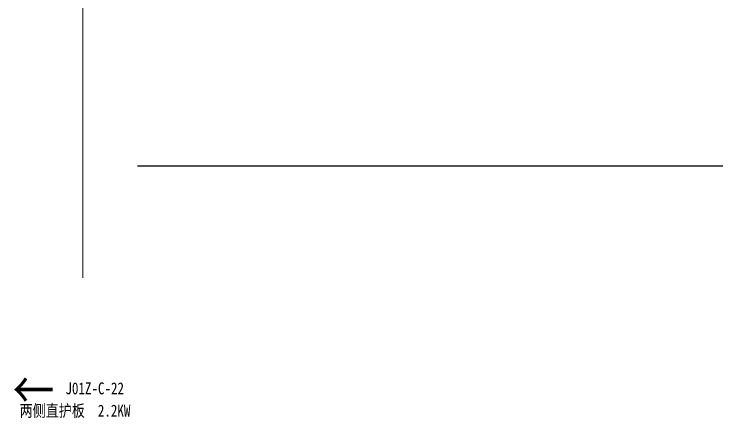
# Model space of a CAD drawing. Header units: millimetres. Extents: x 845401 to 948039, y 511594 to 550263.
# Drawn here: x 913951 to 919463, y 519501 to 522668 of the extents above; entities that cross this region are included whole.
import ezdxf

# ---------------------------------------------------------------- set-up
doc = ezdxf.new("R2010")
doc.units = ezdxf.units.MM
doc.layers.add('A-剖-0.10mm.......SECT-L01', color=255, linetype='Continuous', lineweight=18)
doc.styles.add('TH_GBDIM', font='', dxfattribs={"width": 0.8})
doc.styles.add('仿宋体', font='', dxfattribs={"width": 0.8})
doc.styles.get('TH_GBDIM').set_extended_font_data('SimSun')
doc.styles.get('仿宋体').set_extended_font_data('NSimSun')

msp = doc.modelspace()

# ---------------------------------------------------------------- linework, layer by layer
msp.add_line((914917.6, 521477.6, 29), (924049.1, 521477.6, 29))
at = {"layer": 'A-剖-0.10mm.......SECT-L01'}
msp.add_line((914490.1, 532936.7, 29), (914490.1, 520599.4, 29), dxfattribs=at)

# ---------------------------------------------------------------- texts
at = {"color": 3, "insert": (914102.4, 519728.8, 1374.7), "char_height": 300, "attachment_point": 5, "rotation": 180, "style": 'TH_GBDIM'}
msp.add_mtext('\\A1;{\\C1;→}', dxfattribs=at)
at = {"color": 7, "char_height": 93.75, "attachment_point": 5, "style": '仿宋体'}
for s, insert in [('{\\C2;J01Z-C-22}', (914583.1, 519732.5, 2749.4)), ('两侧直护板  2.2KW', (914428.6, 519553.3, 2749.4))]:
    msp.add_mtext(s, dxfattribs=dict(at, insert=insert))

doc.saveas('drawing.dxf')
